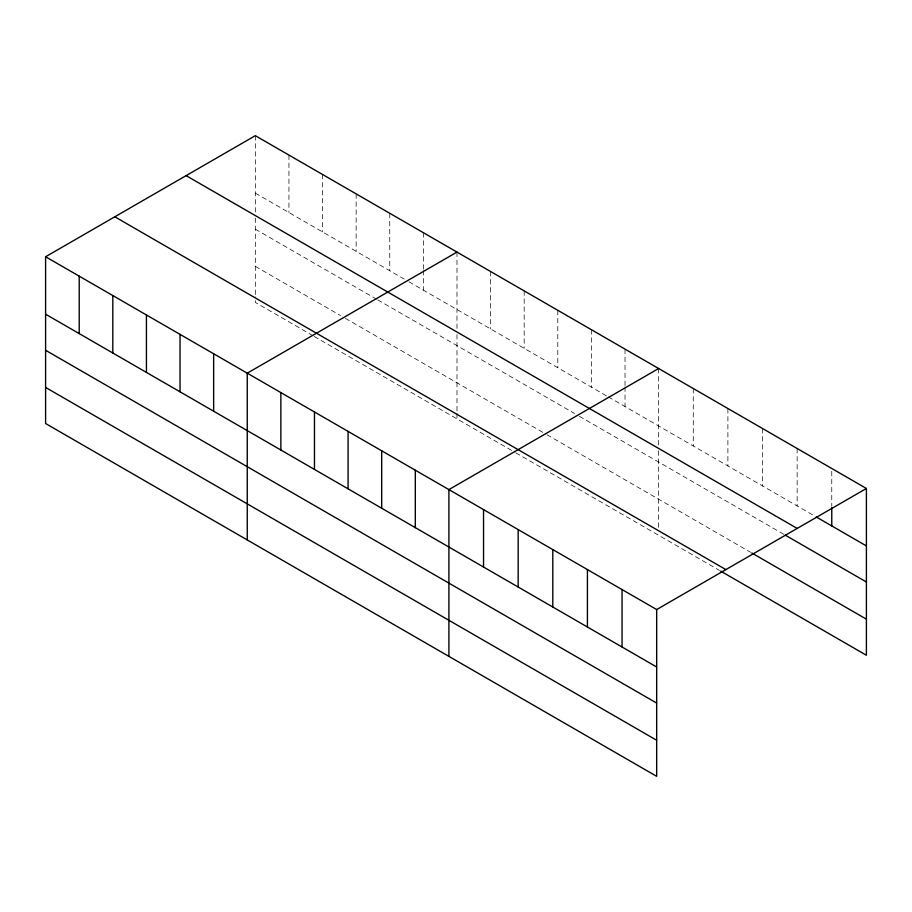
<?xml version="1.0" encoding="UTF-8"?>
<svg xmlns="http://www.w3.org/2000/svg" width="912" height="912" viewBox="0 0 912 912"><rect width="100%" height="100%" fill="white"/><g stroke="black" fill="none" stroke-linecap="round" stroke-linejoin="round"><path stroke-width="0.68" stroke-dasharray="4.56 3.42" d="M255.326 193.105L404.164 279.038M408.964 281.819L607.016 396.161M608.224 396.857L815.054 516.272M255.326 229.186L376.553 299.182M377.75 299.877L574.606 413.524M579.416 416.305L784.012 534.421M255.326 266.361L340.541 315.563M345.352 318.334L545.798 434.066M547.006 434.762L750.576 552.296M312.941 335.707L255.326 302.442L255.326 296.89M314.138 336.403L514.596 452.135M515.793 452.831L719.534 570.456M831.767 471.287L831.767 506.308M797.145 448.487L797.145 505.932M762.512 428.503L762.512 485.936M727.89 408.508L727.89 465.941M693.257 388.512L693.257 445.945M658.635 368.516L658.635 445.387M658.635 450.938L658.635 528.356M625.028 349.114L625.028 385.537M625.028 386.939L625.028 406.558M591.421 329.711L591.421 387.155M557.802 310.308L557.802 367.741M524.195 290.905L524.195 348.338M490.588 271.502L490.588 328.936M456.98 252.1L456.98 328.958M456.98 334.51L456.98 411.928M456.98 413.318L456.98 418.87M423.373 232.697L423.373 269.12M423.373 270.522L423.373 290.13M389.755 213.294L389.755 270.727M356.147 193.88L356.147 251.324M322.54 174.477L322.54 231.922M288.933 155.074L288.933 212.519M255.326 135.671L255.326 212.542M255.326 218.093L255.326 295.511"/><path stroke-width="1.37" d="M656.674 703.072L656.674 609.558L45.6 256.751L45.6 423.521L656.674 776.329L656.674 703.072L45.6 350.276M720.719 571.14L866.4 655.249L866.4 488.479L255.326 135.671L45.6 256.751M456.98 252.1L247.255 373.179L247.255 539.95M658.635 368.516L448.909 489.607L448.909 656.378M656.674 609.558L866.4 488.479M816.251 516.956L866.4 545.912M186.116 175.628L797.191 528.436M785.209 535.116L866.4 581.993M751.773 552.98L866.4 619.168M114.809 216.794L725.884 569.601M45.6 314.195L656.674 666.991M45.6 387.44L656.674 740.248M831.767 507.71L831.767 525.916M622.052 589.562L622.052 647.007M587.419 569.567L587.419 627.011M552.797 549.583L552.797 607.016M518.164 529.587L518.164 587.02M483.542 509.591L483.542 567.036M415.302 470.204L415.302 527.638M381.695 450.79L381.695 508.235M348.088 431.387L348.088 488.832M314.469 411.985L314.469 469.429M280.862 392.582L280.862 450.015M213.647 353.776L213.647 411.209M180.04 334.373L180.04 391.807M146.433 314.971L146.433 372.404M112.814 295.568L112.814 353.001M79.207 276.154L79.207 333.598"/></g></svg>
